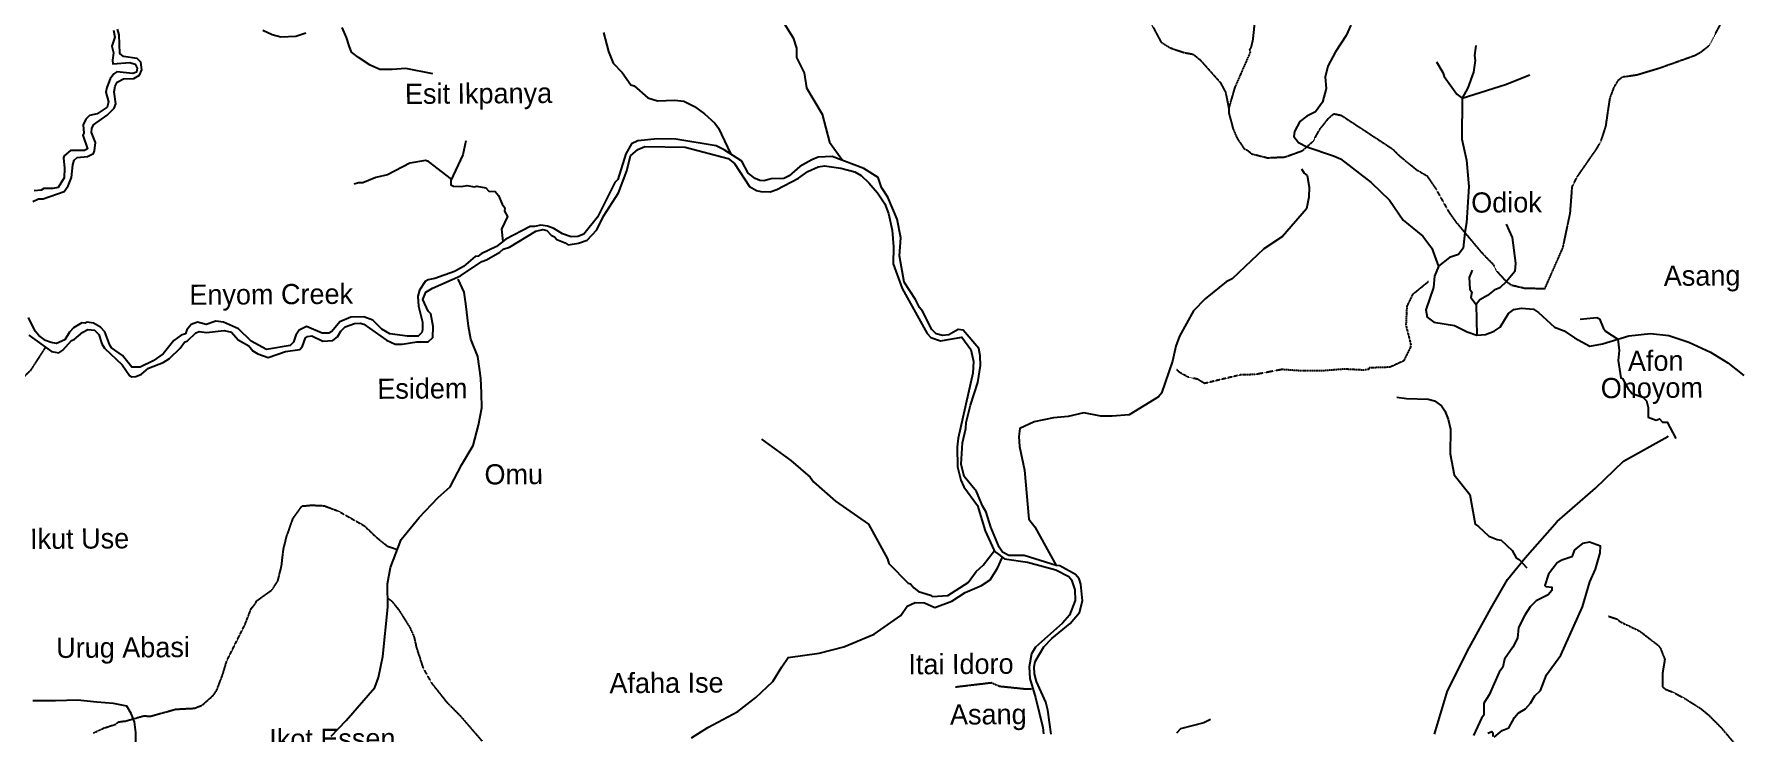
# Model space of a CAD drawing. Header units: metres. Extents: x 321186 to 621985, y 106829 to 204599.
# Drawn here: x 603519 to 620465, y 142399 to 149328 of the extents above; entities that cross this region are included whole.
import ezdxf
from ezdxf.enums import TextEntityAlignment as Align

# ---------------------------------------------------------------- set-up
doc = ezdxf.new("R2010")
doc.units = ezdxf.units.M
doc.header["$MEASUREMENT"] = 0
doc.linetypes.add('DASHED', pattern=[0.75, 0.5, -0.25])
doc.linetypes.add('HIDDEN', pattern=[0.375, 0.25, -0.125])
for name, color, linetype in [('11', 7, 'CONTINUOUS'), ('15', 7, 'CONTINUOUS'), ('17', 7, 'CONTINUOUS'), ('18', 7, 'CONTINUOUS')]:
    doc.layers.add(name, color=color, linetype=linetype)
doc.styles.get("Standard").update_dxf_attribs({"font": 'txt', "height": 0.2})

msp = doc.modelspace()

# ---------------------------------------------------------------- linework, layer by layer
at = {"layer": '15', "color": 1, "linetype": 'DASHED'}
for points in [[(615641, 149695), (615598, 149273), (615579, 149191), (615564, 149173), (615577, 149159), (615420, 148800), (615360, 148595), (615362, 148542), (615402, 148392), (615443, 148296), (615512, 148192), (615542, 148179), (615588, 148141), (615744, 148102), (615918, 148110), (616093, 148174), (616197, 148266), (616262, 148384), (616352, 148497), (616403, 148539), (616476, 148523), (616986, 148188), (617047, 148125), (617220, 147984), (617324, 147924), (617410, 147798), (617542, 147563), (617608, 147470), (617862, 147167), (617981, 147044), (618017, 146976), (618106, 146880), (618159, 146841), (618292, 146810), (618494, 146805), (618673, 147211), (618745, 147554), (618765, 147816), (618815, 147914), (619013, 148200), (619052, 148272), (619098, 148414), (619140, 148694), (619180, 148801), (619222, 148872), (619264, 148905), (619405, 148925), (619624, 148991), (619979, 149117), (620042, 149152), (620122, 149216), (620250, 149454)], [(614573, 149467), (614689, 149249), (614781, 149192), (614917, 149146), (615007, 149129), (615077, 149073), (615276, 148849), (615328, 148752), (615362, 148584)], [(604106, 142397), (604208, 142446), (604331, 142485), (604354, 142507), (604429, 142517), (604606, 142568), (604669, 142563), (604921, 142633), (605108, 142643), (605185, 142673), (605294, 142770), (605327, 142817), (605384, 142965), (605429, 143114), (605609, 143472), (605670, 143630), (605716, 143686), (605723, 143707), (605875, 143815), (605935, 143905), (605972, 144059), (605990, 144218), (606020, 144340), (606085, 144525), (606173, 144648), (606271, 144657), (606393, 144651), (606535, 144598), (606791, 144453), (606910, 144339), (607018, 144252), (607120, 144217)], [(607024, 143734), (607060, 143709), (607134, 143618), (607242, 143445), (607283, 143355), (607307, 143249), (607373, 143043), (607455, 142897), (607609, 142702), (607747, 142563), (607958, 142318)], [(619124, 143556), (619213, 143526), (619239, 143501), (619432, 143409), (619619, 143265), (619639, 143237), (619682, 143127), (619660, 142993), (619658, 142856), (619689, 142831), (619755, 142806), (619872, 142745), (620031, 142645), (620107, 142583), (620236, 142456), (620383, 142281)], [(612652, 142855), (613007, 142897), (613087, 142862), (613353, 142834), (613405, 142836)]]:
    msp.add_lwpolyline(points, dxfattribs=at)
at = {"layer": '15', "color": 1, "linetype": 'Continuous'}
for points in [[(606213, 149337), (606113, 149306), (605963, 149297), (605879, 149320), (605787, 149365)], [(607471, 148934), (607203, 148986), (607069, 148977), (606944, 148977), (606851, 149022), (606734, 149097), (606666, 149150), (606641, 149211), (606615, 149294), (606573, 149393)], [(606462, 142367), (606611, 142520), (606897, 142847), (606931, 142947), (606976, 143157), (607025, 143644), (607023, 143875), (607051, 144037), (607158, 144316), (607334, 144534), (607523, 144734), (607644, 144839), (607757, 145060), (607871, 145250), (607922, 145449), (607955, 145622), (607954, 145769), (607948, 145915), (607918, 146130), (607847, 146302), (607823, 146433), (607799, 146653), (607781, 146768), (607722, 146899)], [(617398, 142387), (617529, 142814), (617744, 143242), (617959, 143631), (618124, 143921), (618299, 144135), (618614, 144495), (618997, 144825), (619272, 145093), (619713, 145339), (619716, 145343)], [(610034, 142350), (610195, 142451), (610493, 142610), (610674, 142750), (610840, 142908), (610931, 143055), (610994, 143145), (611299, 143189), (611546, 143253), (611845, 143376), (612109, 143561), (612172, 143655), (612252, 143693), (612344, 143688), (612448, 143641), (612615, 143705), (612747, 143790), (612908, 143859), (612994, 143917), (613068, 144033), (613114, 144133)], [(604528, 142303), (604527, 142403), (604515, 142508), (604480, 142591), (604439, 142664), (604307, 142690), (604139, 142704), (603949, 142724), (603730, 142717), (603604, 142717), (603506, 142716)]]:
    msp.add_lwpolyline(points, dxfattribs=at)
at = {"layer": '15', "color": 1, "linetype": 'HIDDEN'}
for points in [[(617341, 146875), (617181, 146744), (617125, 146629), (617116, 146441), (617164, 146252), (617160, 146221), (617093, 146087), (616959, 146025), (616745, 146018), (616749, 146002), (616693, 145996), (616507, 146006), (616291, 145989), (616087, 145988), (615887, 146002), (615622, 145952), (615478, 145949), (615120, 145864), (615051, 145906), (614956, 145927), (614875, 145972), (614845, 146001)], [(603632, 146225), (603480, 145989), (603403, 145916), (603132, 145549), (603095, 145522), (602826, 145061), (602734, 144958), (602550, 144811), (602525, 144772), (602359, 144642), (602349, 144621), (602310, 144584), (602127, 144314)]]:
    msp.add_lwpolyline(points, dxfattribs=at)
at = {"layer": '17', "color": 151, "linetype": 'Continuous'}
for points in [[(618936, 144291), (618865, 144276), (618786, 144213), (618762, 144143), (618663, 144112), (618615, 144084), (618528, 143971), (618492, 143861), (618502, 143851), (618562, 143843), (618561, 143811), (618526, 143766), (618408, 143708), (618349, 143650), (618295, 143566), (618233, 143443), (618223, 143338), (618177, 143249), (618095, 143130), (618078, 143049), (618041, 143000), (617943, 142777), (617890, 142694), (617889, 142574), (617866, 142544), (617785, 142372)], [(617991, 142357), (618071, 142421), (618135, 142447), (618193, 142550), (618228, 142593), (618302, 142637), (618351, 142693), (618393, 142766), (618450, 142818), (618511, 142974), (618651, 143170), (618865, 143649), (618939, 143895), (618994, 144022), (619043, 144184), (619046, 144251), (618936, 144291)], [(617928, 142395), (617969, 142412), (617978, 142399), (617978, 142361)]]:
    msp.add_lwpolyline(points, dxfattribs=at)
at = {"layer": '18', "color": 143, "linetype": 'Continuous'}
for points in [[(603507, 147670), (603561, 147694), (603608, 147694), (603816, 147766), (603855, 147823), (603890, 147905), (603901, 148031), (603916, 148078), (603947, 148106), (604048, 148115), (604107, 148145), (604118, 148171), (604126, 148254), (604089, 148354), (604090, 148391), (604107, 148428), (604242, 148524), (604311, 148595), (604328, 148637), (604313, 148755), (604322, 148811), (604341, 148853), (604403, 148885), (604507, 148889), (604564, 148922), (604586, 148975), (604575, 149049), (604541, 149088), (604406, 149105), (604367, 149135), (604363, 149321), (604345, 149376)], [(604307, 149369), (604319, 149298), (604289, 149209), (604306, 149144), (604295, 149071), (604299, 149035), (604466, 149046), (604521, 149032), (604540, 148990), (604534, 148950), (604497, 148937), (604340, 148955), (604308, 148934), (604274, 148886), (604238, 148800), (604230, 148752), (604257, 148657), (604242, 148604), (604142, 148538), (604066, 148522), (604031, 148484), (604004, 148430), (604011, 148347), (604001, 148327), (604049, 148191), (604018, 148174), (603879, 148174), (603817, 148120), (603810, 148100), (603819, 147999), (603815, 147903), (603757, 147808), (603757, 147808), (603705, 147796), (603616, 147797), (603589, 147782), (603518, 147775)], [(609162, 149346), (609212, 149155), (609257, 149039), (609347, 148949), (609435, 148827), (609468, 148814), (609601, 148697), (609699, 148668), (609871, 148672), (609958, 148662), (610063, 148610), (610163, 148538), (610267, 148446), (610303, 148395), (610421, 148143)], [(610937, 149459), (611042, 149291), (611074, 149189), (611074, 149098), (611152, 148943), (611176, 148797), (611330, 148536), (611402, 148257), (611530, 148077)], [(616569, 149417), (616523, 149314), (616419, 149153), (616342, 149010), (616316, 148901), (616326, 148788), (616290, 148654), (616219, 148559), (616133, 148515), (616066, 148462), (616012, 148364), (616004, 148314), (616050, 148252), (616133, 148210), (616399, 148121), (616468, 148090), (616773, 147857), (616953, 147683), (617089, 147483), (617284, 147326), (617373, 147205), (617440, 147023), (617400, 146927), (617389, 146817), (617313, 146595), (617328, 146520), (617394, 146473), (617597, 146438), (617722, 146376), (617818, 146342), (617906, 146349), (617992, 146382), (618050, 146421), (618134, 146557), (618185, 146598), (618263, 146609), (618380, 146602), (618430, 146567), (618588, 146423), (618686, 146387), (618788, 146316), (618940, 146234), (619065, 146256), (619325, 146337), (619542, 146359), (619723, 146339), (619920, 146273), (620135, 146173), (620307, 146069), (620465, 145944)], [(617808, 149216), (617797, 149118), (617804, 149067), (617787, 148950), (617729, 148795), (617674, 148694), (617671, 148287), (617717, 148079), (617741, 147818), (617717, 147457), (617699, 147362), (617682, 147205), (617637, 147144), (617549, 147114), (617439, 147027)], [(617418, 149052), (617483, 148948), (617496, 148907), (617622, 148734), (617674, 148694), (618104, 148828), (618345, 148926)], [(611002, 147922), (610951, 147898), (610824, 147893), (610752, 147875), (610713, 147878), (610667, 147895), (610596, 147948), (610535, 148070), (610360, 148182), (610278, 148219), (609880, 148285), (609698, 148291), (609504, 148270), (609441, 148239), (609383, 148142), (609306, 147885), (609276, 147857), (609102, 147513), (608966, 147343), (608907, 147322), (608841, 147319), (608757, 147347), (608669, 147402), (608606, 147425), (608540, 147435), (608478, 147419), (608437, 147419), (608196, 147294), (608102, 147222), (607951, 147151), (607921, 147126), (607892, 147122), (607775, 147023), (607685, 146973), (607490, 146905), (607424, 146893), (607395, 146875), (607340, 146788), (607321, 146729), (607329, 146632), (607368, 146471), (607370, 146397), (607362, 146370), (607324, 146334), (607219, 146333), (607046, 146356), (606965, 146403), (606876, 146491), (606786, 146524), (606658, 146522), (606548, 146475), (606470, 146378), (606439, 146361), (606374, 146361), (606218, 146428), (606145, 146392), (606112, 146342), (606091, 146275), (606058, 146239), (605821, 146202), (605669, 146283), (605544, 146406), (605395, 146472), (605321, 146482), (605223, 146447), (605138, 146471), (605075, 146449), (605034, 146396), (605019, 146355), (604975, 146343), (604905, 146289), (604798, 146158), (604698, 146089), (604570, 146025), (604488, 146026), (604394, 146140), (604286, 146218), (604268, 146245), (604219, 146375), (604177, 146423), (604106, 146463), (604044, 146473), (604024, 146463), (603990, 146464), (603908, 146417), (603870, 146374), (603822, 146297), (603740, 146261), (603686, 146269), (603633, 146291), (603567, 146338), (603529, 146381), (603464, 146519)], [(603467, 146343), (603692, 146181), (603763, 146169), (603803, 146194), (603890, 146290), (603915, 146301), (604001, 146374), (604051, 146398), (604116, 146394), (604159, 146348), (604190, 146257), (604215, 146215), (604390, 146049), (604465, 145944), (604488, 145931), (604526, 145933), (604582, 145957), (604653, 146016), (604799, 146072), (604860, 146110), (604965, 146215), (605008, 146274), (605038, 146286), (605123, 146367), (605154, 146379), (605228, 146370), (605403, 146388), (605474, 146374), (605541, 146296), (605648, 146236), (605688, 146186), (605737, 146158), (605838, 146121), (606011, 146181), (606154, 146202), (606179, 146233), (606210, 146315), (606230, 146330), (606273, 146335), (606379, 146284), (606478, 146291), (606527, 146326), (606560, 146382), (606602, 146426), (606695, 146460), (606751, 146462), (606786, 146453), (607010, 146292), (607096, 146254), (607168, 146253), (607312, 146277), (607424, 146277), (607470, 146319), (607475, 146429), (607451, 146555), (607426, 146580), (607372, 146695), (607403, 146770), (607466, 146810), (607746, 146932), (607956, 147073), (608004, 147089), (608136, 147167), (608167, 147195), (608230, 147216), (608493, 147374), (608561, 147390), (608602, 147382), (608645, 147333), (608677, 147317), (608700, 147292), (608781, 147260), (608812, 147238), (608916, 147256), (609000, 147284), (609098, 147387), (609163, 147522), (609312, 147756), (609394, 147972), (609429, 148120), (609502, 148184), (609573, 148214), (609573, 148214), (609972, 148207), (610398, 148095), (610460, 148045), (610611, 147818), (610680, 147779), (610721, 147766), (610814, 147765), (610881, 147788), (611094, 147900), (611188, 147966), (611290, 148013), (611352, 148021), (611516, 147999), (611653, 147961), (611717, 147925), (611794, 147855), (611879, 147754), (611951, 147644), (611987, 147551), (612024, 147385), (612036, 147219), (612034, 147049), (612122, 146807), (612372, 146358), (612408, 146319), (612504, 146286), (612713, 146324), (612805, 146202), (612829, 146080), (612822, 145966), (612679, 145321), (612667, 145232), (612671, 145038), (612706, 144905), (612733, 144838), (612870, 144652), (612946, 144402), (613033, 144215), (613054, 144186), (613138, 144126), (613364, 144090), (613646, 144014), (613774, 143948), (613800, 143915), (613833, 143816), (613839, 143712), (613782, 143567), (613712, 143488), (613445, 143250), (613404, 143182), (613381, 143054), (613387, 142937), (613446, 142751), (613517, 142453), (613523, 142389)], [(607799, 148270), (607769, 148132), (607649, 147877), (607648, 147834), (607674, 147820), (607752, 147817), (607812, 147828), (607882, 147815), (607906, 147821), (607996, 147804), (608026, 147772), (608087, 147767), (608122, 147729), (608159, 147643), (608185, 147606), (608182, 147573), (608212, 147521), (608153, 147394), (608166, 147271)], [(613601, 142387), (613568, 142625), (613548, 142704), (613455, 142908), (613436, 142985), (613432, 143052), (613442, 143106), (613527, 143253), (613606, 143333), (613606, 143333), (613788, 143483), (613882, 143593), (613912, 143709), (613894, 143872), (613877, 143925), (613842, 143969), (613686, 144056), (613648, 144058), (613333, 144158), (613181, 144159), (613118, 144191), (613085, 144239), (613001, 144438), (612955, 144587), (612919, 144649), (612859, 144793), (612736, 144941), (612707, 145063), (612722, 145274), (612754, 145416), (612758, 145477), (612800, 145650), (612874, 145875), (612898, 146043), (612897, 146137), (612884, 146210), (612726, 146394), (612679, 146400), (612584, 146345), (612522, 146341), (612459, 146357), (612416, 146400), (612324, 146582), (612294, 146616), (612254, 146698), (612144, 146870), (612095, 147128), (612111, 147308), (612074, 147493), (611981, 147712), (611919, 147806), (611885, 147908), (611743, 147995), (611428, 148116), (611291, 148109), (611226, 148083), (611107, 148014), (611002, 147922)], [(607655, 147889), (607428, 148065), (607399, 148076), (607243, 148050), (607020, 147934), (606905, 147906), (606777, 147854), (606733, 147854), (606691, 147840)], [(616080, 147994), (616108, 147951), (616138, 147926), (616156, 147809), (616153, 147711), (616131, 147595), (615894, 147320), (615708, 147198), (615393, 146902), (615334, 146872), (615126, 146703), (615012, 146584), (614871, 146332), (614834, 146235), (614804, 146085), (614693, 145767), (614665, 145731), (614374, 145552), (614204, 145538), (614092, 145540), (613924, 145572), (613768, 145537), (613622, 145523), (613432, 145484), (613290, 145418), (613280, 145337), (613286, 145239), (613337, 145004), (613377, 144517), (613438, 144442), (613648, 144058)], [(618109, 147442), (618169, 147310), (618201, 147057), (618196, 146973), (618114, 146874), (618048, 146811), (617992, 146790), (617926, 146737), (617849, 146692), (617812, 146646), (617819, 146342)], [(617772, 146989), (617743, 146915), (617749, 146800), (617769, 146768), (617761, 146717), (617812, 146646)], [(618842, 146503), (619010, 146519), (619036, 146506), (619073, 146415), (619096, 146384), (619218, 146304), (619231, 146190), (619219, 146091), (619247, 145921), (619264, 145912), (619320, 145810), (619360, 145764), (619466, 145727), (619502, 145691), (619518, 145627), (619519, 145528), (619597, 145500), (619631, 145512), (619658, 145481), (619705, 145480), (619791, 145317)], [(617027, 145727), (617122, 145715), (617338, 145709), (617398, 145691), (617469, 145642), (617502, 145593), (617534, 145510), (617557, 145412), (617555, 145165), (617594, 144957), (617751, 144762), (617804, 144467), (617837, 144446), (617937, 144348), (618020, 144315), (618059, 144311), (618170, 144206), (618210, 144135), (618240, 144118), (618314, 144034)], [(610727, 145311), (611019, 145100), (611211, 144936), (611243, 144888), (611463, 144696), (611789, 144467), (611976, 144125), (611990, 144078), (612184, 143882), (612207, 143877), (612238, 143837), (612286, 143802), (612403, 143763), (612420, 143750), (612577, 143761), (612776, 143891), (612858, 144000), (612925, 144062), (613038, 144208)], [(615178, 142530), (615113, 142498), (614883, 142439), (614842, 142394)]]:
    msp.add_lwpolyline(points, dxfattribs=at)

# ---------------------------------------------------------------- texts
at = {"layer": '11', "color": 7, "linetype": 'Continuous'}
for s, height, rotation, p in [('Esit Ikpanya', 200.34, 0.3724, (607924, 148716)), ('Odiok', 200.4, 0.3717, (618113, 147664)), ('Asang', 200.4, 0.3712, (620052, 146904)), ('Afon', 200.4, 0.3707, (619592, 146093)), ('Esidem', 200.3, 0.3705, (607367, 145818)), ('Onoyom', 200.4, 0.3707, (619554, 145792)), ('Omu', 200.3, 0.37, (608273, 144964)), ('Nta Ikut Use', 200.33, 0.3696, (603724, 144328)), ('Urug Abasi', 200.3, 0.3689, (604400, 143221)), ('Itai Idoro', 200.4, 0.3688, (612706, 143086)), ('Afaha Ise', 200.3, 0.3687, (609787, 142899)), ('Asang', 200.4, 0.3685, (612977, 142553)), ('Ikot Essen', 200.3, 0.3684, (606475, 142344))]:
    msp.add_text(s, height=height, rotation=rotation, dxfattribs=at).set_placement(p, align=Align.MIDDLE)
at = {"layer": '18', "color": 143, "linetype": 'Continuous'}
msp.add_text('Enyom Creek', height=200.34, rotation=0.3711, dxfattribs=at).set_placement((605869, 146724), align=Align.MIDDLE)

doc.saveas('drawing.dxf')
